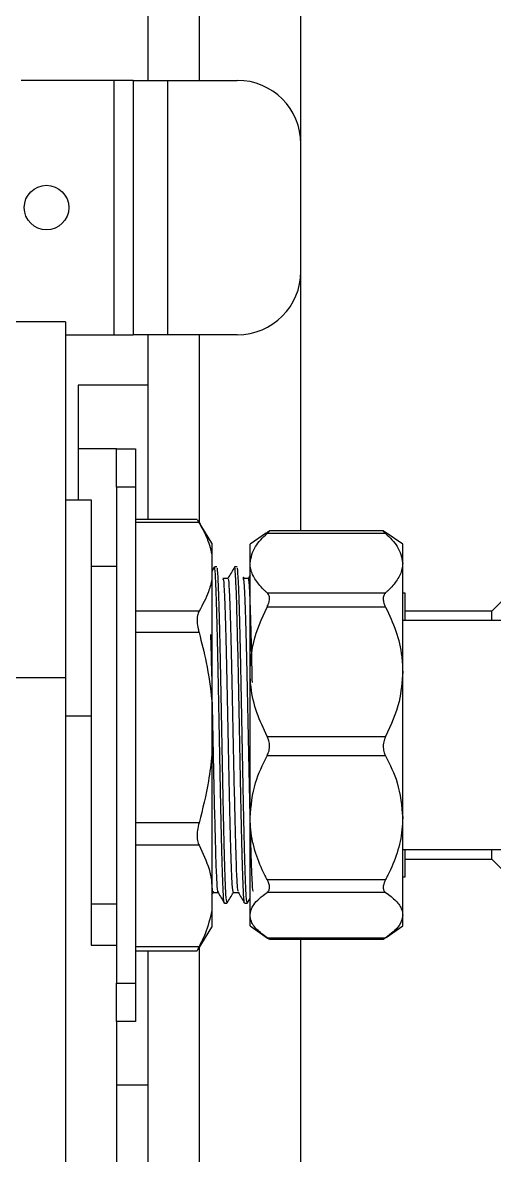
# Model space of a CAD drawing. Extents: x 150 to 4150, y 50 to 2920.
# Drawn here: x 642.3 to 735, y 2045.1 to 2267.7 of the extents above; entities that cross this region are included whole.
import ezdxf

# ---------------------------------------------------------------- set-up
doc = ezdxf.new("R2010")
doc.units = 0
doc.header["$LTSCALE"] = 10
doc.linetypes.add('SLD-KATı', pattern=[0])
doc.layers.get('0').update_dxf_attribs({"linetype": 'CONTINUOUS'})

msp = doc.modelspace()

# ---------------------------------------------------------------- linework, layer by layer
at = {"color": 7, "linetype": 'SLD-KATı'}
for p, q in [((667.03, 2256.35), (667.03, 2316.42)), ((697.03, 2167.79), (697.03, 2286.42)), ((660.28, 2256.35), (642.03, 2256.35)), ((660.28, 2256.35), (660.28, 2206.35)), ((664.03, 2256.35), (660.28, 2256.35)), ((664.03, 2256.35), (670.78, 2256.35)), ((664.03, 2256.35), (664.03, 2206.35)), ((670.78, 2256.35), (670.78, 2206.35)), ((670.78, 2256.35), (684.53, 2256.35)), ((650.78, 2208.92), (410.78, 2208.92)), ((650.78, 2208.92), (650.78, 2138.92)), ((650.78, 2206.35), (660.28, 2206.35)), ((660.28, 2206.35), (664.03, 2206.35)), ((670.78, 2206.35), (664.03, 2206.35)), ((667.03, 2170.02), (667.03, 2206.35)), ((684.53, 2206.35), (670.78, 2206.35)), ((667.03, 2196.42), (653.28, 2196.42)), ((653.28, 2196.42), (653.28, 2183.92)), ((660.78, 2183.92), (653.28, 2183.92)), ((660.78, 2183.92), (664.53, 2183.92)), ((660.78, 2176.42), (660.78, 2183.92)), ((664.53, 2183.92), (664.53, 2176.42)), ((664.53, 2176.42), (660.78, 2176.42)), ((660.78, 2176.42), (660.78, 2078.92)), ((664.53, 2176.42), (664.53, 2078.92)), ((650.78, 2173.92), (655.78, 2173.92)), ((655.78, 2173.92), (655.78, 2131.42)), ((676.65, 2170.02), (664.53, 2170.02)), ((677.01, 2169.45), (664.53, 2169.45)), ((679.53, 2165.42), (676.81, 2169.78)), ((690.26, 2167.43), (687.03, 2165.17)), ((713.68, 2167.3), (690.38, 2167.3)), ((713.26, 2167.79), (690.84, 2167.79)), ((717.03, 2165.17), (713.61, 2167.57)), ((679.53, 2165.42), (679.53, 2163.21)), ((687.03, 2161.48), (687.03, 2165.17)), ((717.03, 2161.48), (717.03, 2165.17)), ((679.53, 2163.21), (679.53, 2158.27)), ((687.03, 2140.11), (687.03, 2161.48)), ((717.03, 2140.11), (717.03, 2161.48)), ((660.78, 2160.79), (655.78, 2160.79)), ((680.01, 2160.71), (679.53, 2159.88)), ((680.52, 2160.72), (680.02, 2160.72)), ((684.49, 2160.72), (683.99, 2160.72)), ((679.53, 2158.27), (679.53, 2134.44)), ((682.69, 2158.42), (681.7, 2158.42)), ((686.66, 2158.42), (685.67, 2158.42)), ((687.03, 2159.12), (686.7, 2158.55)), ((739.53, 2157.04), (734.53, 2152.04)), ((690.38, 2155.66), (713.68, 2155.66)), ((717.53, 2155.54), (717.03, 2155.54)), ((717.53, 2150.17), (717.53, 2155.54)), ((713.68, 2152.81), (690.38, 2152.81)), ((677.01, 2152.04), (664.53, 2152.04)), ((734.53, 2152.04), (717.53, 2152.04)), ((734.53, 2150.17), (734.53, 2152.04)), ((774.61, 2150.17), (717.03, 2150.17)), ((677.01, 2147.81), (664.53, 2147.81)), ((687.03, 2111.45), (687.03, 2140.11)), ((717.03, 2111.45), (717.03, 2140.11)), ((650.78, 2138.92), (410.78, 2138.92)), ((650.78, 2138.92), (650.78, 1418.92)), ((679.53, 2134.44), (679.53, 2123.83)), ((655.78, 2131.42), (655.78, 2086.42)), ((690.38, 2127.41), (713.68, 2127.41)), ((679.53, 2123.83), (679.53, 2098.89)), ((713.68, 2123.59), (690.38, 2123.59)), ((677.01, 2110.45), (664.53, 2110.45)), ((687.03, 2092.29), (687.03, 2111.45)), ((717.03, 2092.29), (717.03, 2111.45)), ((677.01, 2106.03), (664.53, 2106.03)), ((717.03, 2105.17), (774.61, 2105.17)), ((717.53, 2099.79), (717.53, 2105.17)), ((734.53, 2103.29), (734.53, 2105.17)), ((717.53, 2103.29), (734.53, 2103.29)), ((734.53, 2103.29), (739.53, 2098.29)), ((690.38, 2099.31), (713.68, 2099.31)), ((717.03, 2099.79), (717.53, 2099.79)), ((679.53, 2098.89), (679.53, 2093.23)), ((679.53, 2096.33), (679.78, 2096.77)), ((679.77, 2096.77), (680.76, 2096.77)), ((683.74, 2096.77), (684.73, 2096.77)), ((686.49, 2094.63), (687.03, 2095.57)), ((713.68, 2096.76), (690.38, 2096.76)), ((655.78, 2094.54), (660.78, 2094.54)), ((679.53, 2093.23), (679.53, 2089.92)), ((682.01, 2094.62), (682.5, 2094.62)), ((685.98, 2094.62), (686.47, 2094.62)), ((687.03, 2090.17), (687.03, 2092.29)), ((717.03, 2090.17), (717.03, 2092.29)), ((676.81, 2085.56), (679.53, 2089.92)), ((687.03, 2090.17), (690.44, 2087.78)), ((713.79, 2087.9), (717.03, 2090.17)), ((655.78, 2086.42), (660.78, 2086.42)), ((677.01, 2086.08), (664.53, 2086.08)), ((690.38, 2087.83), (713.68, 2087.83)), ((690.84, 2087.54), (713.26, 2087.54)), ((697.03, 1472.47), (697.03, 2087.54)), ((664.53, 2085.31), (676.65, 2085.31)), ((667.03, 1473.99), (667.03, 2085.31)), ((660.78, 2078.92), (664.53, 2078.92)), ((660.78, 2071.42), (660.78, 2078.92)), ((664.53, 2078.92), (664.53, 2071.42)), ((660.78, 2071.42), (660.78, 1488.92)), ((664.53, 2071.42), (660.78, 2071.42)), ((660.78, 2058.92), (667.03, 2058.92))]:
    msp.add_line(p, q, dxfattribs=at)
at = {"color": 8, "linetype": 'SLD-KATı'}
for p, q in [((677.03, 2316.42), (677.03, 2256.35)), ((677.03, 2206.35), (677.03, 2169.42)), ((653.28, 2183.92), (653.28, 2173.92)), ((655.78, 2131.42), (650.78, 2131.42)), ((677.03, 2085.92), (677.03, 1473.76))]:
    msp.add_line(p, q, dxfattribs=at)
at = {"color": 7, "linetype": 'SLD-KATı'}
msp.add_circle((647.03, 2231.35), 4.38, dxfattribs=at)
for centre, start, end in [((684.53, 2243.85), 0, 90), ((684.53, 2218.85), 270, 0)]:
    msp.add_arc(centre, 12.5, start, end, dxfattribs=at)
for points, knots in [([(676.65, 2169.99), (676.65, 2170), (676.62, 2170.07), (676.76, 2169.85), (676.95, 2169.55), (677.01, 2169.45)], [0, 0, 0, 0, 0.088525, 0.692416, 1, 1, 1, 1]), ([(677.01, 2169.45), (677.52, 2168.54), (678.68, 2166.49), (679.23, 2164.39), (679.53, 2163.21)], [0, 0, 0, 0, 0.442022, 1, 1, 1, 1]), ([(687.03, 2161.48), (687.24, 2162.59), (687.62, 2164.62), (689.52, 2166.47), (690.38, 2167.3)], [0, 0, 0, 0, 0.5510007, 1, 1, 1, 1]), ([(690.38, 2167.3), (690.52, 2167.44), (690.82, 2167.71), (690.9, 2167.83), (690.71, 2167.74), (690.47, 2167.57), (690.38, 2167.51)], [0, 0, 0, 0, 0.280701, 0.562813, 0.825757, 1, 1, 1, 1]), ([(713.68, 2167.51), (713.54, 2167.61), (713.24, 2167.8), (713.16, 2167.81), (713.35, 2167.6), (713.59, 2167.39), (713.68, 2167.3)], [0, 0, 0, 0, 0.280693, 0.562825, 0.825753, 1, 1, 1, 1]), ([(713.68, 2167.3), (714.54, 2166.47), (716.44, 2164.62), (716.82, 2162.59), (717.03, 2161.48)], [0, 0, 0, 0, 0.4489993, 1, 1, 1, 1]), ([(690.38, 2155.66), (690.23, 2155.79), (689.36, 2156.59), (688.03, 2158.12), (687.14, 2159.96), (687.06, 2161.09), (687.03, 2161.48)], [0, 0, 0, 0, 0.0732694, 0.4365437, 0.8088648, 1, 1, 1, 1]), ([(717.03, 2161.48), (717, 2161.09), (716.92, 2159.98), (716.04, 2158.14), (714.72, 2156.6), (713.83, 2155.79), (713.68, 2155.66)], [0, 0, 0, 0, 0.1911333, 0.5537067, 0.9267291, 1, 1, 1, 1]), ([(682.01, 2094.81), (682, 2094.75), (681.93, 2094.38), (681.8, 2096.17), (681.62, 2100.22), (681.45, 2106.61), (681.27, 2114.55), (681.09, 2123.52), (680.92, 2132.81), (680.74, 2141.71), (680.56, 2149.5), (680.4, 2155.68), (680.21, 2159.48), (680.08, 2161.07), (680.01, 2160.58), (680, 2160.49)], [0, 0, 0, 0, 0.017009, 0.104762, 0.193242, 0.279725, 0.367855, 0.456105, 0.54255, 0.630953, 0.718865, 0.805468, 0.894035, 0.981505, 1, 1, 1, 1]), ([(682.5, 2094.83), (682.46, 2094.89), (682.36, 2095.03), (682.19, 2098.25), (682.01, 2103.69), (681.84, 2111.05), (681.66, 2119.66), (681.49, 2128.9), (681.31, 2138.05), (681.13, 2146.38), (680.96, 2153.31), (680.79, 2158.15), (680.63, 2160.63), (680.55, 2160.46), (680.52, 2160.41)], [0, 0, 0, 0, 0.0683065, 0.1578522, 0.2461331, 0.3341429, 0.4237175, 0.5115043, 0.60003, 0.6895211, 0.7770002, 0.8659486, 0.9552467, 1, 1, 1, 1]), ([(683.98, 2160.71), (683.77, 2160.35), (683.36, 2159.63), (682.94, 2158.91), (682.73, 2158.55)], [0, 0, 0, 0, 0.500013, 1, 1, 1, 1]), ([(685.98, 2094.81), (685.97, 2094.75), (685.9, 2094.38), (685.77, 2096.17), (685.58, 2100.22), (685.42, 2106.61), (685.24, 2114.55), (685.06, 2123.52), (684.89, 2132.81), (684.71, 2141.71), (684.53, 2149.5), (684.36, 2155.68), (684.18, 2159.48), (684.05, 2161.07), (683.98, 2160.58), (683.97, 2160.5)], [0, 0, 0, 0, 0.01702, 0.104828, 0.193364, 0.279901, 0.368088, 0.456393, 0.542893, 0.631352, 0.719319, 0.805976, 0.8946, 0.982125, 1, 1, 1, 1]), ([(686.47, 2094.83), (686.43, 2094.89), (686.33, 2095.03), (686.16, 2098.25), (685.98, 2103.69), (685.81, 2111.05), (685.63, 2119.66), (685.46, 2128.9), (685.28, 2138.05), (685.1, 2146.38), (684.93, 2153.31), (684.75, 2158.15), (684.6, 2160.63), (684.52, 2160.46), (684.49, 2160.41)], [0, 0, 0, 0, 0.068307, 0.157852, 0.246133, 0.334143, 0.423717, 0.511504, 0.60003, 0.689521, 0.777, 0.865949, 0.955247, 1, 1, 1, 1]), ([(679.53, 2158.27), (679.34, 2157.46), (678.84, 2155.35), (677.7, 2153.3), (677.01, 2152.04)], [0, 0, 0, 0, 0.385498, 1, 1, 1, 1]), ([(683.74, 2096.88), (683.69, 2097.01), (683.59, 2097.3), (683.41, 2100.61), (683.24, 2105.92), (683.06, 2112.95), (682.88, 2121.1), (682.71, 2129.76), (682.53, 2138.27), (682.35, 2145.94), (682.19, 2152.24), (682.01, 2156.57), (681.84, 2158.77), (681.74, 2158.38), (681.7, 2158.21)], [0, 0, 0, 0, 0.07568, 0.162486, 0.247727, 0.333328, 0.420096, 0.504964, 0.591014, 0.677637, 0.762321, 0.848719, 0.93509, 1, 1, 1, 1]), ([(684.71, 2096.99), (684.67, 2097.11), (684.57, 2097.4), (684.4, 2100.62), (684.23, 2105.91), (684.06, 2112.95), (683.87, 2121.1), (683.7, 2129.76), (683.53, 2138.27), (683.34, 2145.94), (683.18, 2152.24), (683, 2156.54), (682.85, 2158.66), (682.76, 2158.36), (682.73, 2158.26)], [0, 0, 0, 0, 0.067429, 0.15698, 0.244917, 0.333226, 0.422738, 0.510289, 0.599061, 0.688423, 0.775785, 0.864915, 0.954019, 1, 1, 1, 1]), ([(687.71, 2097.05), (687.69, 2096.99), (687.6, 2096.79), (687.45, 2099), (687.27, 2103.42), (687.11, 2109.82), (686.93, 2117.56), (686.75, 2126.1), (686.58, 2134.75), (686.4, 2142.85), (686.22, 2149.77), (686.05, 2155.06), (685.87, 2158.02), (685.75, 2159.04), (685.68, 2158.35), (685.67, 2158.24)], [0, 0, 0, 0, 0.039325, 0.125812, 0.21212, 0.296862, 0.383564, 0.469491, 0.554481, 0.641291, 0.726736, 0.812162, 0.898976, 0.983977, 1, 1, 1, 1]), ([(687.49, 2138.01), (687.46, 2139.6), (687.36, 2143.9), (687.22, 2149.77), (687.04, 2155), (686.86, 2158.21), (686.75, 2158.4), (686.7, 2158.5)], [0, 0, 0, 0, 0.129175, 0.349096, 0.56897, 0.792416, 1, 1, 1, 1]), ([(690.38, 2152.81), (690.52, 2153.13), (690.82, 2153.79), (690.9, 2154.69), (690.71, 2155.3), (690.47, 2155.56), (690.38, 2155.66)], [0, 0, 0, 0, 0.2806942, 0.5628511, 0.8257554, 1, 1, 1, 1]), ([(713.68, 2155.66), (713.54, 2155.49), (713.24, 2155.14), (713.16, 2154.33), (713.35, 2153.51), (713.59, 2153.01), (713.68, 2152.81)], [0, 0, 0, 0, 0.280676, 0.562812, 0.825742, 1, 1, 1, 1]), ([(687.03, 2140.11), (687.17, 2142.07), (687.48, 2146.48), (689.34, 2150.55), (690.38, 2152.81)], [0, 0, 0, 0, 0.4446446, 1, 1, 1, 1]), ([(713.68, 2152.81), (714.4, 2151.27), (715.85, 2148.14), (716.88, 2143.81), (716.99, 2141.1), (717.03, 2140.11)], [0, 0, 0, 0, 0.382408, 0.774652, 1, 1, 1, 1]), ([(677.01, 2152.04), (676.89, 2151.77), (676.65, 2151.23), (676.6, 2149.97), (676.76, 2148.77), (676.94, 2148.05), (677.01, 2147.81)], [0, 0, 0, 0, 0.2885728, 0.577778, 0.8575023, 1, 1, 1, 1]), ([(677.01, 2147.81), (677.52, 2145.87), (678.68, 2141.47), (679.23, 2136.96), (679.53, 2134.44)], [0, 0, 0, 0, 0.44202, 1, 1, 1, 1]), ([(679.53, 2139.23), (679.51, 2139.99), (679.45, 2143.08), (679.38, 2145.57), (679.33, 2147.45)], [0, 0, 0, 0, 0.2472806, 1, 1, 1, 1]), ([(690.38, 2127.41), (689.66, 2128.95), (688.21, 2132.07), (687.18, 2136.4), (687.07, 2139.12), (687.03, 2140.11)], [0, 0, 0, 0, 0.382413, 0.774656, 1, 1, 1, 1]), ([(717.03, 2140.11), (716.89, 2138.15), (716.58, 2133.73), (714.72, 2129.67), (713.68, 2127.41)], [0, 0, 0, 0, 0.4446436, 1, 1, 1, 1]), ([(680.75, 2096.96), (680.74, 2096.92), (680.67, 2096.68), (680.54, 2098.54), (680.36, 2102.56), (680.19, 2108.72), (680.01, 2116.29), (679.83, 2124.69), (679.71, 2130.91), (679.65, 2133.88), (679.64, 2134.18)], [0, 0, 0, 0, 0.0281047, 0.1878163, 0.3481788, 0.5050608, 0.6653443, 0.8251677, 0.9821979, 1, 1, 1, 1]), ([(690.38, 2123.59), (690.52, 2123.91), (690.82, 2124.57), (690.9, 2125.71), (690.71, 2126.68), (690.47, 2127.2), (690.38, 2127.41)], [0, 0, 0, 0, 0.280698, 0.562838, 0.825755, 1, 1, 1, 1]), ([(713.68, 2127.41), (713.54, 2127.07), (713.24, 2126.38), (713.16, 2125.24), (713.35, 2124.28), (713.59, 2123.79), (713.68, 2123.59)], [0, 0, 0, 0, 0.2806878, 0.5628256, 0.8257456, 1, 1, 1, 1]), ([(679.53, 2123.83), (679.34, 2122.09), (678.84, 2117.57), (677.7, 2113.16), (677.01, 2110.45)], [0, 0, 0, 0, 0.385498, 1, 1, 1, 1]), ([(687.03, 2111.45), (687.24, 2113.77), (687.62, 2117.99), (689.52, 2121.85), (690.38, 2123.59)], [0, 0, 0, 0, 0.55101, 1, 1, 1, 1]), ([(713.68, 2123.59), (714.54, 2121.85), (716.44, 2117.99), (716.82, 2113.77), (717.03, 2111.45)], [0, 0, 0, 0, 0.44899, 1, 1, 1, 1]), ([(677.01, 2110.45), (676.89, 2109.96), (676.65, 2108.96), (676.6, 2107.55), (676.76, 2106.58), (676.94, 2106.17), (677.01, 2106.03)], [0, 0, 0, 0, 0.288555, 0.577775, 0.857494, 1, 1, 1, 1]), ([(690.38, 2099.31), (690.23, 2099.59), (689.36, 2101.25), (688.03, 2104.44), (687.14, 2108.28), (687.06, 2110.65), (687.03, 2111.45)], [0, 0, 0, 0, 0.073267, 0.436544, 0.808871, 1, 1, 1, 1]), ([(717.03, 2111.45), (717, 2110.65), (716.92, 2108.32), (716.04, 2104.48), (714.72, 2101.28), (713.83, 2099.59), (713.68, 2099.31)], [0, 0, 0, 0, 0.191127, 0.553702, 0.926731, 1, 1, 1, 1]), ([(677.01, 2106.03), (677.75, 2104.47), (678.88, 2102.11), (679.37, 2099.7), (679.53, 2098.89)], [0, 0, 0, 0, 0.663407, 1, 1, 1, 1]), ([(690.38, 2096.76), (690.52, 2096.89), (690.82, 2097.17), (690.9, 2097.88), (690.71, 2098.64), (690.47, 2099.12), (690.38, 2099.31)], [0, 0, 0, 0, 0.280693, 0.562832, 0.825749, 1, 1, 1, 1]), ([(713.68, 2099.31), (713.54, 2099), (713.24, 2098.38), (713.16, 2097.57), (713.35, 2097.04), (713.59, 2096.84), (713.68, 2096.76)], [0, 0, 0, 0, 0.280682, 0.562814, 0.825747, 1, 1, 1, 1]), ([(679.78, 2097.01), (679.76, 2096.95), (679.68, 2096.67), (679.6, 2097.49), (679.54, 2099.01), (679.53, 2099.13)], [0, 0, 0, 0, 0.217276, 0.939233, 1, 1, 1, 1]), ([(680.75, 2096.78), (680.95, 2096.42), (681.37, 2095.7), (681.79, 2094.98), (682, 2094.62)], [0, 0, 0, 0, 0.499994, 1, 1, 1, 1]), ([(682.52, 2094.63), (682.72, 2094.99), (683.14, 2095.7), (683.55, 2096.41), (683.75, 2096.77)], [0, 0, 0, 0, 0.502558, 1, 1, 1, 1]), ([(684.72, 2096.78), (684.92, 2096.42), (685.34, 2095.7), (685.76, 2094.98), (685.96, 2094.62)], [0, 0, 0, 0, 0.499993, 1, 1, 1, 1]), ([(687.03, 2092.29), (687.17, 2092.98), (687.48, 2094.53), (689.34, 2095.96), (690.38, 2096.76)], [0, 0, 0, 0, 0.44464, 1, 1, 1, 1]), ([(713.68, 2096.76), (714.4, 2096.21), (715.85, 2095.12), (716.88, 2093.59), (716.99, 2092.64), (717.03, 2092.29)], [0, 0, 0, 0, 0.382409, 0.7746572, 1, 1, 1, 1]), ([(679.53, 2093.23), (679.17, 2091.68), (678.6, 2089.27), (677.43, 2086.92), (677.01, 2086.08)], [0, 0, 0, 0, 0.642834, 1, 1, 1, 1]), ([(690.38, 2087.83), (689.66, 2088.37), (688.21, 2089.47), (687.18, 2090.99), (687.07, 2091.94), (687.03, 2092.29)], [0, 0, 0, 0, 0.382405, 0.774649, 1, 1, 1, 1]), ([(717.03, 2092.29), (716.89, 2091.6), (716.58, 2090.05), (714.72, 2088.62), (713.68, 2087.83)], [0, 0, 0, 0, 0.444646, 1, 1, 1, 1]), ([(677.01, 2086.08), (676.89, 2085.86), (676.66, 2085.4), (676.59, 2085.23), (676.74, 2085.45), (676.8, 2085.56)], [0, 0, 0, 0, 0.351906, 0.704623, 1, 1, 1, 1]), ([(690.84, 2087.54), (690.8, 2087.56), (690.72, 2087.6), (690.47, 2087.76), (690.38, 2087.83)], [0, 0, 0, 0, 0.59784, 1, 1, 1, 1]), ([(713.68, 2087.83), (713.53, 2087.72), (713.28, 2087.55), (713.26, 2087.57), (713.26, 2087.57)], [0, 0, 0, 0, 0.649567, 1, 1, 1, 1])]:
    msp.add_open_spline(points, degree=3, knots=knots, dxfattribs=at)

doc.saveas('drawing.dxf')
